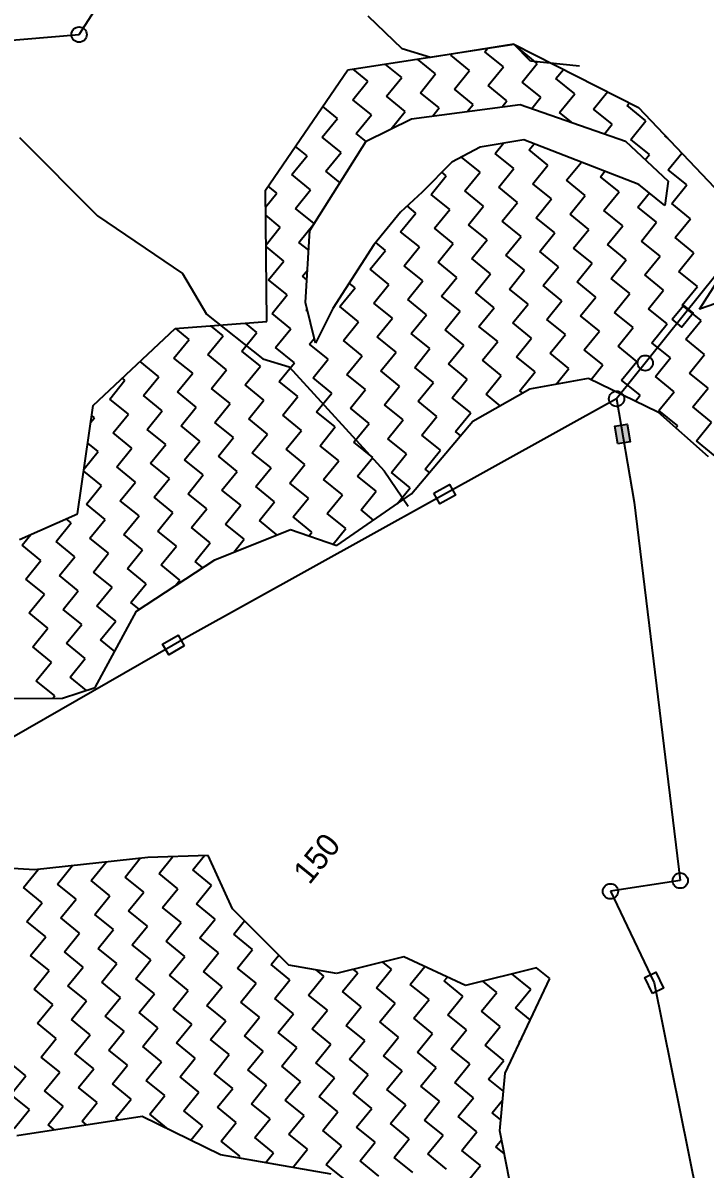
# Model space of a CAD drawing. Header units: metres. Extents: x 303647 to 308666, y 1943822 to 1947889.
# Drawn here: x 306944.5 to 307210.6, y 1947053.3 to 1947500.5 of the extents above; entities that cross this region are included whole.
import ezdxf

# ---------------------------------------------------------------- set-up
doc = ezdxf.new("R2010")
doc.units = ezdxf.units.M
for name, color, linetype in [('LINE_WATER', 4, 'Continuous'), ('POLY_HATCH', 12, 'Continuous'), ('POLY_PARCEL', 6, 'Continuous'), ('TEXT_PARCEL', 7, 'Continuous')]:
    doc.layers.add(name, color=color, linetype=linetype)
doc.styles.add('TEXT_MAP', font='')
doc.styles.get('TEXT_MAP').set_extended_font_data('Kruti Dev 050')

msp = doc.modelspace()

# ---------------------------------------------------------------- hatches: boundary and pattern name
msp.add_hatch(color=256).paths.add_polyline_path([(307180.23, 1947343.94), (307175.48, 1947343.12), (307176.66, 1947336.25), (307181.41, 1947337.06)])

# ---------------------------------------------------------------- linework, layer by layer
for points in [[(307197.82, 1947384.82), (307202.22, 1947390.23), (307205.96, 1947387.19), (307201.57, 1947381.77)], [(307176.66, 1947336.25), (307175.48, 1947343.12), (307180.23, 1947343.94), (307181.41, 1947337.06)], [(307104.81, 1947317.02), (307110.91, 1947320.41), (307113.26, 1947316.19), (307107.16, 1947312.8)], [(307007.42, 1947257.4), (307001.37, 1947253.93), (306998.97, 1947258.12), (307005.02, 1947261.59)], [(307190.11, 1947121.76), (307187.1, 1947128.06), (307191.46, 1947130.14), (307194.47, 1947123.84)]]:
    msp.add_lwpolyline(points, close=True)
for centre in [(306966.38, 1947495.91), (307187.29, 1947367.78), (307176.09, 1947353.81), (307200.94, 1947165.83), (307173.71, 1947161.65)]:
    msp.add_circle(centre, 2.99)
at = {"layer": 'LINE_WATER'}
for p, q in [((307092.49, 1947490.32), (307079.23, 1947503.11)), ((307136.08, 1947492.14), (307103.53, 1947487)), ((307142.47, 1947485.59), (307136.08, 1947492.14)), ((307103.53, 1947487), (307092.49, 1947490.32)), ((307161.58, 1947483.61), (307142.47, 1947485.59)), ((306943.1, 1947455.8), (306973.62, 1947425.16)), ((306973.62, 1947425.16), (307006.77, 1947402.76)), ((307006.77, 1947402.76), (307016.13, 1947386.82)), ((307016.13, 1947386.82), (307038.07, 1947369.46)), ((307038.07, 1947369.46), (307048.34, 1947366.31)), ((307048.34, 1947366.31), (307085.37, 1947325.65)), ((307085.37, 1947325.65), (307094.74, 1947311.96))]:
    msp.add_line(p, q, dxfattribs=at)
at = {"layer": 'POLY_HATCH'}
for p, q in [((307071.24, 1947482.16), (307136.08, 1947492.14)), ((307136.08, 1947492.14), (307184.72, 1947467.45)), ((307039.09, 1947435.15), (307071.24, 1947482.16)), ((307096.13, 1947463.11), (307138.55, 1947468.7)), ((307138.55, 1947468.7), (307179.55, 1947454.38)), ((307184.72, 1947467.45), (307216.66, 1947433.78)), ((307078.44, 1947454.29), (307096.13, 1947463.11)), ((307056.47, 1947419.45), (307078.44, 1947454.29)), ((307122.85, 1947451.95), (307111.83, 1947446.15)), ((307139.98, 1947454.9), (307122.85, 1947451.95)), ((307184.78, 1947437.49), (307139.98, 1947454.9)), ((307179.55, 1947454.38), (307196.28, 1947438.69)), ((307111.83, 1947446.15), (307100.25, 1947434.48)), ((307196.28, 1947438.69), (307194.93, 1947429.25)), ((307039.63, 1947383.97), (307039.09, 1947435.15)), ((307100.25, 1947434.48), (307091.76, 1947426.62)), ((307194.93, 1947429.25), (307184.78, 1947437.49)), ((307091.76, 1947426.62), (307081.45, 1947413.92)), ((307054.73, 1947391.37), (307056.47, 1947419.45)), ((307081.45, 1947413.92), (307065.43, 1947389)), ((307208.41, 1947388.81), (307224.43, 1947413.73)), ((307223, 1947393.82), (307208.41, 1947388.81)), ((307058.69, 1947375.51), (307054.73, 1947391.37)), ((307065.43, 1947389), (307058.69, 1947375.51)), ((306971.85, 1947351.26), (307003.87, 1947381.18)), ((307003.87, 1947381.18), (307039.63, 1947383.97)), ((307120.06, 1947345.06), (307142.31, 1947357.74)), ((307142.31, 1947357.74), (307165.15, 1947361.85)), ((307165.15, 1947361.85), (307192.22, 1947348.71)), ((306965.79, 1947308.87), (306971.85, 1947351.26)), ((307192.22, 1947348.71), (307211.86, 1947331.26)), ((307096.14, 1947316.76), (307120.06, 1947345.06)), ((307066.9, 1947296.63), (307096.14, 1947316.76)), ((306943.1, 1947298.91), (306965.79, 1947308.87)), ((307019.3, 1947291), (307048.91, 1947302.88)), ((307048.91, 1947302.88), (307066.9, 1947296.63)), ((306988.78, 1947270.92), (307019.3, 1947291)), ((306972.63, 1947241.14), (306988.78, 1947270.92)), ((306939.76, 1947236.86), (306959.97, 1947236.97)), ((306959.97, 1947236.97), (306972.63, 1947241.14)), ((306993.23, 1947174.85), (306948.95, 1947170.03)), ((307016.73, 1947175.66), (306993.23, 1947174.85)), ((307026.3, 1947154.78), (307016.73, 1947175.66)), ((306948.95, 1947170.03), (306912.87, 1947172.36)), ((307048.22, 1947132.86), (307026.3, 1947154.78)), ((307093.16, 1947136.12), (307066.8, 1947129.54)), ((307117.1, 1947124.95), (307093.16, 1947136.12)), ((307066.8, 1947129.54), (307048.22, 1947132.86)), ((307144.87, 1947131.83), (307117.1, 1947124.95)), ((307150.06, 1947127.67), (307144.87, 1947131.83)), ((307132.61, 1947090.68), (307150.06, 1947127.67)), ((307130.52, 1947068.23), (307132.61, 1947090.68)), ((306990.95, 1947073.84), (306942.03, 1947066.31)), ((307021.59, 1947058.86), (306990.95, 1947073.84)), ((307134.36, 1947049), (307130.52, 1947068.23)), ((307064.79, 1947051.25), (307021.59, 1947058.86))]:
    msp.add_line(p, q, dxfattribs=at)
at = {"layer": 'POLY_HATCH', "linetype": 'Continuous'}
for p, q in [((307111.43, 1947487.84), (307111.9, 1947488.42)), ((307118.73, 1947481.91), (307111.43, 1947487.84)), ((307124.65, 1947489.21), (307125.74, 1947490.55)), ((307131.95, 1947483.29), (307124.65, 1947489.21)), ((307137.88, 1947490.58), (307138.25, 1947491.04)), ((307145.18, 1947484.66), (307137.88, 1947490.58)), ((307092.28, 1947479.16), (307085.83, 1947484.41)), ((307105.51, 1947480.54), (307098.37, 1947486.34)), ((307126.03, 1947475.99), (307131.95, 1947483.29)), ((307139.25, 1947477.36), (307145.18, 1947484.66)), ((307079.06, 1947477.79), (307073.29, 1947482.48)), ((307086.36, 1947471.87), (307092.28, 1947479.16)), ((307099.58, 1947473.24), (307105.51, 1947480.54)), ((307112.81, 1947474.61), (307118.73, 1947481.91)), ((307152.47, 1947478.73), (307155.4, 1947482.33)), ((307159.77, 1947472.81), (307152.47, 1947478.73)), ((307073.14, 1947470.49), (307079.06, 1947477.79)), ((307120.1, 1947468.69), (307112.81, 1947474.61)), ((307133.33, 1947470.06), (307126.03, 1947475.99)), ((307146.55, 1947471.44), (307139.25, 1947477.36)), ((307080.43, 1947464.57), (307073.14, 1947470.49)), ((307093.66, 1947465.94), (307086.36, 1947471.87)), ((307106.88, 1947467.32), (307099.58, 1947473.24)), ((307131.46, 1947467.77), (307133.33, 1947470.06)), ((307143.05, 1947467.13), (307146.55, 1947471.44)), ((307153.85, 1947465.51), (307159.77, 1947472.81)), ((307167.07, 1947466.88), (307172.55, 1947473.63)), ((307067.21, 1947463.19), (307061.46, 1947467.86)), ((307088.12, 1947459.11), (307093.66, 1947465.94)), ((307104.35, 1947464.19), (307106.88, 1947467.32)), ((307117.9, 1947465.98), (307120.1, 1947468.69)), ((307158.5, 1947461.73), (307153.85, 1947465.51)), ((307174.37, 1947460.96), (307167.07, 1947466.88)), ((307180.29, 1947468.26), (307181.12, 1947469.28)), ((307187.59, 1947462.33), (307180.29, 1947468.26)), ((307061.29, 1947455.9), (307067.21, 1947463.19)), ((307074.51, 1947457.27), (307080.43, 1947464.57)), ((307171.35, 1947457.24), (307174.37, 1947460.96)), ((307181.67, 1947455.04), (307187.59, 1947462.33)), ((307078.35, 1947454.15), (307074.51, 1947457.27)), ((307194.89, 1947456.41), (307195.03, 1947456.58)), ((307196.22, 1947455.33), (307194.89, 1947456.41)), ((307055.36, 1947448.6), (307050.81, 1947452.29)), ((307068.59, 1947449.97), (307061.29, 1947455.9)), ((307128.78, 1947449.54), (307132.01, 1947453.53)), ((307142, 1947450.91), (307143.97, 1947453.35)), ((307188.96, 1947449.11), (307181.67, 1947455.04)), ((307049.44, 1947441.3), (307055.36, 1947448.6)), ((307062.66, 1947442.67), (307068.59, 1947449.97)), ((307122.85, 1947442.24), (307115.6, 1947448.13)), ((307136.07, 1947443.62), (307128.78, 1947449.54)), ((307149.3, 1947444.99), (307142, 1947450.91)), ((307187.32, 1947447.09), (307188.96, 1947449.11)), ((307196.26, 1947443.19), (307201.55, 1947449.7)), ((307068.25, 1947438.13), (307062.66, 1947442.67)), ((307130.15, 1947436.32), (307136.07, 1947443.62)), ((307143.37, 1947437.69), (307149.3, 1947444.99)), ((307156.59, 1947439.07), (307162.38, 1947446.2)), ((307169.82, 1947440.44), (307171.59, 1947442.62)), ((307203.56, 1947437.26), (307196.26, 1947443.19)), ((307056.74, 1947435.38), (307049.44, 1947441.3)), ((307103.7, 1947433.57), (307109.63, 1947440.87)), ((307109.63, 1947440.87), (307107.94, 1947442.24)), ((307116.93, 1947434.95), (307122.85, 1947442.24)), ((307163.89, 1947433.14), (307156.59, 1947439.07)), ((307177.12, 1947434.51), (307169.82, 1947440.44)), ((307039.16, 1947428.64), (307043.51, 1947434)), ((307043.51, 1947434), (307040.16, 1947436.72)), ((307050.81, 1947428.08), (307056.74, 1947435.38)), ((307124.22, 1947429.02), (307116.93, 1947434.95)), ((307137.45, 1947430.39), (307130.15, 1947436.32)), ((307150.67, 1947431.77), (307143.37, 1947437.69)), ((307171.19, 1947427.22), (307177.12, 1947434.51)), ((307184.41, 1947428.59), (307188.92, 1947434.14)), ((307197.64, 1947429.96), (307203.56, 1947437.26)), ((307111, 1947427.65), (307103.7, 1947433.57)), ((307131.52, 1947423.1), (307137.45, 1947430.39)), ((307144.75, 1947424.47), (307150.67, 1947431.77)), ((307157.97, 1947425.84), (307163.89, 1947433.14)), ((307204.93, 1947424.04), (307197.64, 1947429.96)), ((307044.89, 1947420.78), (307039.19, 1947425.4)), ((307058.11, 1947422.15), (307050.81, 1947428.08)), ((307091.85, 1947418.98), (307097.78, 1947426.27)), ((307097.78, 1947426.27), (307094.37, 1947429.04)), ((307105.08, 1947420.35), (307111, 1947427.65)), ((307118.3, 1947421.72), (307124.22, 1947429.02)), ((307165.27, 1947419.92), (307157.97, 1947425.84)), ((307178.49, 1947421.29), (307171.19, 1947427.22)), ((307191.71, 1947422.67), (307184.41, 1947428.59)), ((307039.32, 1947413.92), (307044.89, 1947420.78)), ((307052.19, 1947414.85), (307058.11, 1947422.15)), ((307112.37, 1947414.42), (307105.08, 1947420.35)), ((307125.6, 1947415.8), (307118.3, 1947421.72)), ((307138.82, 1947417.17), (307131.52, 1947423.1)), ((307152.04, 1947418.54), (307144.75, 1947424.47)), ((307172.56, 1947413.99), (307178.49, 1947421.29)), ((307185.79, 1947415.37), (307191.71, 1947422.67)), ((307199.01, 1947416.74), (307204.93, 1947424.04)), ((307099.15, 1947413.05), (307091.85, 1947418.98)), ((307119.67, 1947408.5), (307125.6, 1947415.8)), ((307132.9, 1947409.87), (307138.82, 1947417.17)), ((307146.12, 1947411.25), (307152.04, 1947418.54)), ((307159.34, 1947412.62), (307165.27, 1947419.92)), ((307206.31, 1947410.82), (307199.01, 1947416.74)), ((307046.26, 1947407.56), (307039.32, 1947413.19)), ((307056, 1947411.76), (307052.19, 1947414.85)), ((307080, 1947404.38), (307085.93, 1947411.68)), ((307085.93, 1947411.68), (307082.13, 1947414.76)), ((307093.23, 1947405.75), (307099.15, 1947413.05)), ((307106.45, 1947407.13), (307112.37, 1947414.42)), ((307153.42, 1947405.32), (307146.12, 1947411.25)), ((307166.64, 1947406.7), (307159.34, 1947412.62)), ((307179.86, 1947408.07), (307172.56, 1947413.99)), ((307193.09, 1947409.44), (307185.79, 1947415.37)), ((307040.34, 1947400.26), (307046.26, 1947407.56)), ((307113.75, 1947401.2), (307106.45, 1947407.13)), ((307126.97, 1947402.57), (307119.67, 1947408.5)), ((307140.19, 1947403.95), (307132.9, 1947409.87)), ((307173.94, 1947400.77), (307179.86, 1947408.07)), ((307187.16, 1947402.14), (307193.09, 1947409.44)), ((307200.38, 1947403.52), (307206.31, 1947410.82)), ((307053.56, 1947401.63), (307055.52, 1947404.04)), ((307087.3, 1947398.45), (307080, 1947404.38)), ((307100.53, 1947399.83), (307093.23, 1947405.75)), ((307121.05, 1947395.28), (307126.97, 1947402.57)), ((307134.27, 1947396.65), (307140.19, 1947403.95)), ((307147.49, 1947398.02), (307153.42, 1947405.32)), ((307160.72, 1947399.4), (307166.64, 1947406.7)), ((307207.68, 1947397.59), (307200.38, 1947403.52)), ((307047.63, 1947394.33), (307040.34, 1947400.26)), ((307055.28, 1947400.23), (307053.56, 1947401.63)), ((307074.08, 1947397.08), (307071.81, 1947398.92)), ((307081.38, 1947391.16), (307087.3, 1947398.45)), ((307094.6, 1947392.53), (307100.53, 1947399.83)), ((307107.82, 1947393.9), (307113.75, 1947401.2)), ((307154.79, 1947392.1), (307147.49, 1947398.02)), ((307168.01, 1947393.47), (307160.72, 1947399.4)), ((307181.24, 1947394.85), (307173.94, 1947400.77)), ((307194.46, 1947396.22), (307187.16, 1947402.14)), ((307041.71, 1947387.04), (307047.63, 1947394.33)), ((307068.16, 1947389.78), (307074.08, 1947397.08)), ((307115.12, 1947387.98), (307107.82, 1947393.9)), ((307128.34, 1947389.35), (307121.05, 1947395.28)), ((307141.57, 1947390.73), (307134.27, 1947396.65)), ((307162.09, 1947386.17), (307168.01, 1947393.47)), ((307175.31, 1947387.55), (307181.24, 1947394.85)), ((307188.53, 1947388.92), (307194.46, 1947396.22)), ((307201.76, 1947390.29), (307207.68, 1947397.59)), ((307054.93, 1947388.41), (307055.34, 1947388.91)), ((307075.45, 1947383.86), (307068.16, 1947389.78)), ((307088.68, 1947385.23), (307081.38, 1947391.16)), ((307101.9, 1947386.6), (307094.6, 1947392.53)), ((307122.42, 1947382.05), (307128.34, 1947389.35)), ((307135.64, 1947383.43), (307141.57, 1947390.73)), ((307148.87, 1947384.8), (307154.79, 1947392.1)), ((307195.83, 1947383), (307188.53, 1947388.92)), ((307209.06, 1947384.37), (307201.76, 1947390.29)), ((307049.01, 1947381.11), (307041.71, 1947387.04)), ((307055.61, 1947387.86), (307054.93, 1947388.41)), ((307082.75, 1947377.93), (307088.68, 1947385.23)), ((307095.97, 1947379.31), (307101.9, 1947386.6)), ((307109.2, 1947380.68), (307115.12, 1947387.98)), ((307156.16, 1947378.88), (307148.87, 1947384.8)), ((307169.39, 1947380.25), (307162.09, 1947386.17)), ((307182.61, 1947381.62), (307175.31, 1947387.55)), ((307009.34, 1947376.99), (307004.15, 1947381.2)), ((307022.56, 1947378.36), (307017.76, 1947382.26)), ((307035.78, 1947379.74), (307031.37, 1947383.32)), ((307043.08, 1947373.81), (307049.01, 1947381.11)), ((307062.09, 1947382.31), (307062.23, 1947382.48)), ((307062.23, 1947382.48), (307062.19, 1947382.52)), ((307069.53, 1947376.56), (307075.45, 1947383.86)), ((307116.5, 1947374.76), (307109.2, 1947380.68)), ((307129.72, 1947376.13), (307122.42, 1947382.05)), ((307142.94, 1947377.5), (307135.64, 1947383.43)), ((307163.46, 1947372.95), (307169.39, 1947380.25)), ((307176.68, 1947374.32), (307182.61, 1947381.62)), ((307189.91, 1947375.7), (307195.83, 1947383)), ((307203.13, 1947377.07), (307209.06, 1947384.37)), ((307003.41, 1947369.69), (307009.34, 1947376.99)), ((307016.64, 1947371.07), (307022.56, 1947378.36)), ((307029.86, 1947372.44), (307035.78, 1947379.74)), ((307056.31, 1947375.19), (307058.19, 1947377.51)), ((307076.83, 1947370.63), (307069.53, 1947376.56)), ((307090.05, 1947372.01), (307082.75, 1947377.93)), ((307103.27, 1947373.38), (307095.97, 1947379.31)), ((307123.79, 1947368.83), (307129.72, 1947376.13)), ((307137.02, 1947370.2), (307142.94, 1947377.5)), ((307150.24, 1947371.58), (307156.16, 1947378.88)), ((307197.21, 1947369.77), (307189.91, 1947375.7)), ((307210.43, 1947371.15), (307203.13, 1947377.07)), ((307023.94, 1947365.14), (307016.64, 1947371.07)), ((307037.16, 1947366.51), (307029.86, 1947372.44)), ((307050.38, 1947367.89), (307043.08, 1947373.81)), ((307063.6, 1947369.26), (307056.31, 1947375.19)), ((307084.12, 1947364.71), (307090.05, 1947372.01)), ((307097.35, 1947366.08), (307103.27, 1947373.38)), ((307110.57, 1947367.46), (307116.5, 1947374.76)), ((307157.54, 1947365.65), (307150.24, 1947371.58)), ((307170.76, 1947367.03), (307163.46, 1947372.95)), ((307183.98, 1947368.4), (307176.68, 1947374.32)), ((307204.5, 1947363.85), (307210.43, 1947371.15)), ((306990.19, 1947368.32), (306990.47, 1947368.66)), ((306997.49, 1947362.39), (306990.19, 1947368.32)), ((307010.71, 1947363.77), (307003.41, 1947369.69)), ((307031.23, 1947359.22), (307037.16, 1947366.51)), ((307044.46, 1947360.59), (307050.38, 1947367.89)), ((307057.68, 1947361.96), (307063.6, 1947369.26)), ((307070.9, 1947363.34), (307076.83, 1947370.63)), ((307117.87, 1947361.53), (307110.57, 1947367.46)), ((307131.09, 1947362.91), (307123.79, 1947368.83)), ((307144.31, 1947364.28), (307137.02, 1947370.2)), ((307166.16, 1947361.36), (307170.76, 1947367.03)), ((307178.06, 1947361.1), (307183.98, 1947368.4)), ((307191.28, 1947362.48), (307197.21, 1947369.77)), ((306991.56, 1947355.1), (306997.49, 1947362.39)), ((307004.79, 1947356.47), (307010.71, 1947363.77)), ((307018.01, 1947357.84), (307023.94, 1947365.14)), ((307078.2, 1947357.41), (307070.9, 1947363.34)), ((307091.42, 1947358.79), (307084.12, 1947364.71)), ((307104.65, 1947360.16), (307097.35, 1947366.08)), ((307125.17, 1947355.61), (307131.09, 1947362.91)), ((307138.39, 1947356.98), (307144.31, 1947364.28)), ((307152.62, 1947359.6), (307157.54, 1947365.65)), ((307198.58, 1947356.55), (307191.28, 1947362.48)), ((307211.8, 1947357.92), (307204.5, 1947363.85)), ((306978.34, 1947353.72), (306984.27, 1947361.02)), ((306984.27, 1947361.02), (306983.21, 1947361.88)), ((307025.31, 1947351.92), (307018.01, 1947357.84)), ((307038.53, 1947353.29), (307031.23, 1947359.22)), ((307051.75, 1947354.66), (307044.46, 1947360.59)), ((307064.98, 1947356.04), (307057.68, 1947361.96)), ((307085.5, 1947351.49), (307091.42, 1947358.79)), ((307098.72, 1947352.86), (307104.65, 1947360.16)), ((307111.94, 1947354.23), (307117.87, 1947361.53)), ((307185.36, 1947355.18), (307178.06, 1947361.1)), ((307205.88, 1947350.63), (307211.8, 1947357.92)), ((306985.64, 1947347.8), (306978.34, 1947353.72)), ((306998.86, 1947349.17), (306991.56, 1947355.1)), ((307012.09, 1947350.54), (307004.79, 1947356.47)), ((307032.61, 1947345.99), (307038.53, 1947353.29)), ((307045.83, 1947347.37), (307051.75, 1947354.66)), ((307059.05, 1947348.74), (307064.98, 1947356.04)), ((307072.28, 1947350.11), (307078.2, 1947357.41)), ((307119.24, 1947348.31), (307111.94, 1947354.23)), ((307130.7, 1947351.12), (307125.17, 1947355.61)), ((307139.46, 1947356.12), (307138.39, 1947356.98)), ((307183.53, 1947352.93), (307185.36, 1947355.18)), ((307192.65, 1947349.25), (307198.58, 1947356.55)), ((306992.94, 1947341.87), (306998.86, 1947349.17)), ((307006.16, 1947343.25), (307012.09, 1947350.54)), ((307019.38, 1947344.62), (307025.31, 1947351.92)), ((307066.35, 1947342.82), (307059.05, 1947348.74)), ((307079.57, 1947344.19), (307072.28, 1947350.11)), ((307092.8, 1947345.56), (307085.5, 1947351.49)), ((307106.02, 1947346.94), (307098.72, 1947352.86)), ((307199.95, 1947343.33), (307192.65, 1947349.25)), ((307213.18, 1947344.7), (307205.88, 1947350.63)), ((306970.89, 1947344.54), (306972.42, 1947346.42)), ((306972.42, 1947346.42), (306971.29, 1947347.34)), ((306979.72, 1947340.5), (306985.64, 1947347.8)), ((307026.68, 1947338.7), (307019.38, 1947344.62)), ((307039.91, 1947340.07), (307032.61, 1947345.99)), ((307053.13, 1947341.44), (307045.83, 1947347.37)), ((307073.65, 1947336.89), (307079.57, 1947344.19)), ((307086.87, 1947338.26), (307092.8, 1947345.56)), ((307100.09, 1947339.64), (307106.02, 1947346.94)), ((307113.32, 1947341.01), (307119.24, 1947348.31)), ((307207.25, 1947337.4), (307213.18, 1947344.7)), ((306987.01, 1947334.57), (306979.72, 1947340.5)), ((307000.24, 1947335.95), (306992.94, 1947341.87)), ((307013.46, 1947337.32), (307006.16, 1947343.25)), ((307033.98, 1947332.77), (307039.91, 1947340.07)), ((307047.2, 1947334.14), (307053.13, 1947341.44)), ((307060.43, 1947335.52), (307066.35, 1947342.82)), ((307115.29, 1947339.41), (307113.32, 1947341.01)), ((307199.25, 1947342.46), (307199.95, 1947343.33)), ((306973.79, 1947333.2), (306969.74, 1947336.49)), ((306994.31, 1947328.65), (307000.24, 1947335.95)), ((307007.53, 1947330.02), (307013.46, 1947337.32)), ((307020.76, 1947331.4), (307026.68, 1947338.7)), ((307067.72, 1947329.59), (307060.43, 1947335.52)), ((307080.95, 1947330.97), (307073.65, 1947336.89)), ((307094.17, 1947332.34), (307086.87, 1947338.26)), ((307107.39, 1947333.71), (307100.09, 1947339.64)), ((307214.55, 1947331.48), (307207.25, 1947337.4)), ((306968.3, 1947326.44), (306973.79, 1947333.2)), ((306981.09, 1947327.28), (306987.01, 1947334.57)), ((307028.06, 1947325.47), (307020.76, 1947331.4)), ((307041.28, 1947326.85), (307033.98, 1947332.77)), ((307054.5, 1947328.22), (307047.2, 1947334.14)), ((307075.02, 1947323.67), (307080.95, 1947330.97)), ((307088.25, 1947325.04), (307094.17, 1947332.34)), ((307101.47, 1947326.42), (307107.39, 1947333.71)), ((306988.39, 1947321.35), (306981.09, 1947327.28)), ((307001.61, 1947322.73), (306994.31, 1947328.65)), ((307014.83, 1947324.1), (307007.53, 1947330.02)), ((307035.35, 1947319.55), (307041.28, 1947326.85)), ((307048.58, 1947320.92), (307054.5, 1947328.22)), ((307061.8, 1947322.29), (307067.72, 1947329.59)), ((307103.15, 1947325.05), (307101.47, 1947326.42)), ((306975.16, 1947319.98), (306968.19, 1947325.64)), ((306995.69, 1947315.43), (307001.61, 1947322.73)), ((307008.91, 1947316.8), (307014.83, 1947324.1)), ((307022.13, 1947318.17), (307028.06, 1947325.47)), ((307069.1, 1947316.37), (307061.8, 1947322.29)), ((307082.32, 1947317.74), (307075.02, 1947323.67)), ((307095.54, 1947319.12), (307088.25, 1947325.04)), ((306969.24, 1947312.68), (306975.16, 1947319.98)), ((306982.46, 1947314.05), (306988.39, 1947321.35)), ((307029.43, 1947312.25), (307022.13, 1947318.17)), ((307042.65, 1947313.62), (307035.35, 1947319.55)), ((307055.88, 1947315), (307048.58, 1947320.92)), ((307076.4, 1947310.45), (307082.32, 1947317.74)), ((307090.45, 1947312.84), (307095.54, 1947319.12)), ((306989.76, 1947308.13), (306982.46, 1947314.05)), ((307002.98, 1947309.5), (306995.69, 1947315.43)), ((307016.21, 1947310.88), (307008.91, 1947316.8)), ((307036.73, 1947306.32), (307042.65, 1947313.62)), ((307049.95, 1947307.7), (307055.88, 1947315)), ((307063.17, 1947309.07), (307069.1, 1947316.37)), ((306976.54, 1947306.76), (306969.24, 1947312.68)), ((306997.06, 1947302.2), (307002.98, 1947309.5)), ((307010.28, 1947303.58), (307016.21, 1947310.88)), ((307023.5, 1947304.95), (307029.43, 1947312.25)), ((307070.47, 1947303.15), (307063.17, 1947309.07)), ((307081.25, 1947306.51), (307076.4, 1947310.45)), ((306957.39, 1947298.08), (306963.32, 1947305.38)), ((306963.32, 1947305.38), (306961.39, 1947306.94)), ((306970.61, 1947299.46), (306976.54, 1947306.76)), ((306983.84, 1947300.83), (306989.76, 1947308.13)), ((307030.8, 1947299.03), (307023.5, 1947304.95)), ((307043.6, 1947300.75), (307036.73, 1947306.32)), ((307057.25, 1947301.77), (307049.95, 1947307.7)), ((306944.17, 1947296.71), (306947.54, 1947300.86)), ((306977.91, 1947293.53), (306970.61, 1947299.46)), ((306991.13, 1947294.91), (306983.84, 1947300.83)), ((307004.36, 1947296.28), (306997.06, 1947302.2)), ((307017.58, 1947297.65), (307010.28, 1947303.58)), ((307056.11, 1947300.38), (307057.25, 1947301.77)), ((307065.56, 1947297.09), (307070.47, 1947303.15)), ((306951.47, 1947290.79), (306944.17, 1947296.71)), ((306964.69, 1947292.16), (306957.39, 1947298.08)), ((306998.43, 1947288.98), (307004.36, 1947296.28)), ((307011.66, 1947290.35), (307017.58, 1947297.65)), ((307026.7, 1947293.97), (307030.8, 1947299.03)), ((306945.54, 1947283.49), (306951.47, 1947290.79)), ((306958.76, 1947284.86), (306964.69, 1947292.16)), ((306971.99, 1947286.23), (306977.91, 1947293.53)), ((306985.21, 1947287.61), (306991.13, 1947294.91)), ((306979.28, 1947280.31), (306971.99, 1947286.23)), ((306992.51, 1947281.68), (306985.21, 1947287.61)), ((307005.73, 1947283.06), (306998.43, 1947288.98)), ((307014.64, 1947287.93), (307011.66, 1947290.35)), ((306952.84, 1947277.56), (306945.54, 1947283.49)), ((306966.06, 1947278.94), (306958.76, 1947284.86)), ((306986.58, 1947274.38), (306992.51, 1947281.68)), ((307004.02, 1947280.94), (307005.73, 1947283.06)), ((306946.91, 1947270.26), (306952.84, 1947277.56)), ((306960.14, 1947271.64), (306966.06, 1947278.94)), ((306973.36, 1947273.01), (306979.28, 1947280.31)), ((306980.66, 1947267.09), (306973.36, 1947273.01)), ((306989.92, 1947271.67), (306986.58, 1947274.38)), ((306954.21, 1947264.34), (306946.91, 1947270.26)), ((306967.44, 1947265.71), (306960.14, 1947271.64)), ((306948.29, 1947257.04), (306954.21, 1947264.34)), ((306961.51, 1947258.41), (306967.44, 1947265.71)), ((306974.73, 1947259.79), (306980.66, 1947267.09)), ((306980.3, 1947255.27), (306974.73, 1947259.79)), ((306955.59, 1947251.12), (306948.29, 1947257.04)), ((306968.81, 1947252.49), (306961.51, 1947258.41)), ((306949.66, 1947243.82), (306955.59, 1947251.12)), ((306962.88, 1947245.19), (306968.81, 1947252.49)), ((306956.96, 1947237.89), (306949.66, 1947243.82)), ((306969.25, 1947240.02), (306962.88, 1947245.19)), ((306956.19, 1947236.95), (306956.96, 1947237.89)), ((306984.35, 1947167.23), (306990.27, 1947174.53)), ((306990.27, 1947174.53), (306990.27, 1947174.53)), ((306997.57, 1947168.6), (307002.92, 1947175.19)), ((307010.79, 1947169.98), (307015.37, 1947175.62)), ((306944.68, 1947163.11), (306950.43, 1947170.19)), ((306957.9, 1947164.48), (306963.71, 1947171.64)), ((306971.13, 1947165.85), (306977, 1947173.09)), ((307018.09, 1947164.05), (307010.79, 1947169.98)), ((306978.42, 1947159.93), (306971.13, 1947165.85)), ((306991.65, 1947161.3), (306984.35, 1947167.23)), ((307004.87, 1947162.68), (306997.57, 1947168.6)), ((306951.98, 1947157.18), (306944.68, 1947163.11)), ((306965.2, 1947158.56), (306957.9, 1947164.48)), ((306985.72, 1947154.01), (306991.65, 1947161.3)), ((306998.94, 1947155.38), (307004.87, 1947162.68)), ((307012.17, 1947156.75), (307018.09, 1947164.05)), ((306946.05, 1947149.89), (306951.98, 1947157.18)), ((306959.28, 1947151.26), (306965.2, 1947158.56)), ((306972.5, 1947152.63), (306978.42, 1947159.93)), ((307019.47, 1947150.83), (307012.17, 1947156.75)), ((306979.8, 1947146.71), (306972.5, 1947152.63)), ((306993.02, 1947148.08), (306985.72, 1947154.01)), ((307006.24, 1947149.45), (306998.94, 1947155.38)), ((306953.35, 1947143.96), (306946.05, 1947149.89)), ((306966.57, 1947145.33), (306959.28, 1947151.26)), ((306987.1, 1947140.78), (306993.02, 1947148.08)), ((307000.32, 1947142.16), (307006.24, 1947149.45)), ((307013.54, 1947143.53), (307019.47, 1947150.83)), ((307026.76, 1947144.9), (307030.98, 1947150.1)), ((306947.43, 1947136.66), (306953.35, 1947143.96)), ((306960.65, 1947138.04), (306966.57, 1947145.33)), ((306973.87, 1947139.41), (306979.8, 1947146.71)), ((307020.84, 1947137.61), (307013.54, 1947143.53)), ((307034.06, 1947138.98), (307026.76, 1947144.9)), ((306981.17, 1947133.48), (306973.87, 1947139.41)), ((306994.39, 1947134.86), (306987.1, 1947140.78)), ((307007.62, 1947136.23), (307000.32, 1947142.16)), ((307028.14, 1947131.68), (307034.06, 1947138.98)), ((306954.73, 1947130.74), (306947.43, 1947136.66)), ((306967.95, 1947132.11), (306960.65, 1947138.04)), ((306988.47, 1947127.56), (306994.39, 1947134.86)), ((307001.69, 1947128.93), (307007.62, 1947136.23)), ((307014.91, 1947130.31), (307020.84, 1947137.61)), ((307041.36, 1947133.05), (307044.35, 1947136.73)), ((307088.33, 1947131.25), (307084.87, 1947134.05)), ((306948.8, 1947123.44), (306954.73, 1947130.74)), ((306962.02, 1947124.81), (306967.95, 1947132.11)), ((306975.25, 1947126.19), (306981.17, 1947133.48)), ((307022.21, 1947124.38), (307014.91, 1947130.31)), ((307035.44, 1947125.76), (307028.14, 1947131.68)), ((307048.66, 1947127.13), (307041.36, 1947133.05)), ((307061.88, 1947128.5), (307058.85, 1947130.96)), ((307069.18, 1947122.58), (307075.1, 1947129.88)), ((307075.1, 1947129.88), (307073.47, 1947131.2)), ((307082.4, 1947123.95), (307088.33, 1947131.25)), ((307095.63, 1947125.33), (307101.3, 1947132.32)), ((306982.54, 1947120.26), (306975.25, 1947126.19)), ((306995.77, 1947121.64), (306988.47, 1947127.56)), ((307008.99, 1947123.01), (307001.69, 1947128.93)), ((307029.51, 1947118.46), (307035.44, 1947125.76)), ((307042.73, 1947119.83), (307048.66, 1947127.13)), ((307055.96, 1947121.2), (307061.88, 1947128.5)), ((307102.92, 1947119.4), (307095.63, 1947125.33)), ((307108.85, 1947126.7), (307110.08, 1947128.22)), ((307116.15, 1947120.77), (307108.85, 1947126.7)), ((307129.37, 1947122.15), (307123.86, 1947126.62)), ((307135.29, 1947129.45), (307135.3, 1947129.46)), ((307142.59, 1947123.52), (307135.29, 1947129.45)), ((306956.1, 1947117.51), (306948.8, 1947123.44)), ((306969.32, 1947118.89), (306962.02, 1947124.81)), ((306989.84, 1947114.34), (306995.77, 1947121.64)), ((307003.07, 1947115.71), (307008.99, 1947123.01)), ((307016.29, 1947117.08), (307022.21, 1947124.38)), ((307063.25, 1947115.28), (307055.96, 1947121.2)), ((307076.48, 1947116.65), (307069.18, 1947122.58)), ((307089.7, 1947118.03), (307082.4, 1947123.95)), ((307110.22, 1947113.48), (307116.15, 1947120.77)), ((307123.44, 1947114.85), (307129.37, 1947122.15)), ((307136.67, 1947116.22), (307142.59, 1947123.52)), ((306950.17, 1947110.22), (306956.1, 1947117.51)), ((306963.4, 1947111.59), (306969.32, 1947118.89)), ((306976.62, 1947112.96), (306982.54, 1947120.26)), ((307023.59, 1947111.16), (307016.29, 1947117.08)), ((307036.81, 1947112.53), (307029.51, 1947118.46)), ((307050.03, 1947113.91), (307042.73, 1947119.83)), ((307070.55, 1947109.36), (307076.48, 1947116.65)), ((307083.78, 1947110.73), (307089.7, 1947118.03)), ((307097, 1947112.1), (307102.92, 1947119.4)), ((307142.45, 1947111.53), (307136.67, 1947116.22)), ((306983.92, 1947107.04), (306976.62, 1947112.96)), ((306997.14, 1947108.41), (306989.84, 1947114.34)), ((307010.36, 1947109.79), (307003.07, 1947115.71)), ((307030.88, 1947105.23), (307036.81, 1947112.53)), ((307044.11, 1947106.61), (307050.03, 1947113.91)), ((307057.33, 1947107.98), (307063.25, 1947115.28)), ((307104.3, 1947106.18), (307097, 1947112.1)), ((307117.52, 1947107.55), (307110.22, 1947113.48)), ((307130.74, 1947108.92), (307123.44, 1947114.85)), ((306957.47, 1947104.29), (306950.17, 1947110.22)), ((306970.69, 1947105.67), (306963.4, 1947111.59)), ((306991.22, 1947101.11), (306997.14, 1947108.41)), ((307004.44, 1947102.49), (307010.36, 1947109.79)), ((307017.66, 1947103.86), (307023.59, 1947111.16)), ((307064.63, 1947102.06), (307057.33, 1947107.98)), ((307077.85, 1947103.43), (307070.55, 1947109.36)), ((307091.07, 1947104.8), (307083.78, 1947110.73)), ((307111.6, 1947100.25), (307117.52, 1947107.55)), ((307124.82, 1947101.63), (307130.74, 1947108.92)), ((306951.55, 1947096.99), (306957.47, 1947104.29)), ((306964.77, 1947098.37), (306970.69, 1947105.67)), ((306977.99, 1947099.74), (306983.92, 1947107.04)), ((307024.96, 1947097.94), (307017.66, 1947103.86)), ((307038.18, 1947099.31), (307030.88, 1947105.23)), ((307051.41, 1947100.68), (307044.11, 1947106.61)), ((307071.93, 1947096.13), (307077.85, 1947103.43)), ((307085.15, 1947097.51), (307091.07, 1947104.8)), ((307098.37, 1947098.88), (307104.3, 1947106.18)), ((307138.04, 1947103), (307138.95, 1947104.12)), ((307138.32, 1947102.78), (307138.04, 1947103)), ((306972.07, 1947092.44), (306964.77, 1947098.37)), ((306985.29, 1947093.82), (306977.99, 1947099.74)), ((306998.51, 1947095.19), (306991.22, 1947101.11)), ((307011.74, 1947096.56), (307004.44, 1947102.49)), ((307032.26, 1947092.01), (307038.18, 1947099.31)), ((307045.48, 1947093.39), (307051.41, 1947100.68)), ((307058.7, 1947094.76), (307064.63, 1947102.06)), ((307105.67, 1947092.95), (307098.37, 1947098.88)), ((307118.89, 1947094.33), (307111.6, 1947100.25)), ((307132.12, 1947095.7), (307124.82, 1947101.63)), ((306945.62, 1947089.7), (306938.32, 1947095.62)), ((306958.85, 1947091.07), (306951.55, 1947096.99)), ((306979.37, 1947086.52), (306985.29, 1947093.82)), ((306992.59, 1947087.89), (306998.51, 1947095.19)), ((307005.81, 1947089.26), (307011.74, 1947096.56)), ((307019.04, 1947090.64), (307024.96, 1947097.94)), ((307066, 1947088.83), (307058.7, 1947094.76)), ((307079.22, 1947090.21), (307071.93, 1947096.13)), ((307092.45, 1947091.58), (307085.15, 1947097.51)), ((307112.97, 1947087.03), (307118.89, 1947094.33)), ((307126.19, 1947088.4), (307132.12, 1947095.7)), ((306939.7, 1947082.4), (306945.62, 1947089.7)), ((306952.92, 1947083.77), (306958.85, 1947091.07)), ((306966.14, 1947085.14), (306972.07, 1947092.44)), ((307013.11, 1947083.34), (307005.81, 1947089.26)), ((307026.33, 1947084.71), (307019.04, 1947090.64)), ((307039.56, 1947086.09), (307032.26, 1947092.01)), ((307052.78, 1947087.46), (307045.48, 1947093.39)), ((307073.3, 1947082.91), (307079.22, 1947090.21)), ((307086.52, 1947084.28), (307092.45, 1947091.58)), ((307099.75, 1947085.66), (307105.67, 1947092.95)), ((306973.44, 1947079.22), (306966.14, 1947085.14)), ((306986.66, 1947080.59), (306979.37, 1947086.52)), ((306999.89, 1947081.97), (306992.59, 1947087.89)), ((307033.63, 1947078.79), (307039.56, 1947086.09)), ((307046.85, 1947080.16), (307052.78, 1947087.46)), ((307060.08, 1947081.54), (307066, 1947088.83)), ((307107.04, 1947079.73), (307099.75, 1947085.66)), ((307120.27, 1947081.11), (307112.97, 1947087.03)), ((307131.96, 1947083.72), (307126.19, 1947088.4)), ((306947, 1947076.47), (306939.7, 1947082.4)), ((306960.22, 1947077.85), (306952.92, 1947083.77)), ((306980.74, 1947073.29), (306986.66, 1947080.59)), ((306993.96, 1947074.67), (306999.89, 1947081.97)), ((307007.19, 1947076.04), (307013.11, 1947083.34)), ((307020.41, 1947077.42), (307026.33, 1947084.71)), ((307067.38, 1947075.61), (307060.08, 1947081.54)), ((307080.6, 1947076.98), (307073.3, 1947082.91)), ((307093.82, 1947078.36), (307086.52, 1947084.28)), ((307114.34, 1947073.81), (307120.27, 1947081.11)), ((306941.07, 1947069.17), (306947, 1947076.47)), ((306954.29, 1947070.55), (306960.22, 1947077.85)), ((306967.52, 1947071.92), (306973.44, 1947079.22)), ((307014.48, 1947070.12), (307007.19, 1947076.04)), ((307027.71, 1947071.49), (307020.41, 1947077.42)), ((307040.93, 1947072.86), (307033.63, 1947078.79)), ((307054.15, 1947074.24), (307046.85, 1947080.16)), ((307074.67, 1947069.69), (307080.6, 1947076.98)), ((307087.9, 1947071.06), (307093.82, 1947078.36)), ((307101.12, 1947072.43), (307107.04, 1947079.73)), ((307127.57, 1947075.18), (307131.64, 1947080.19)), ((306969.27, 1947070.5), (306967.52, 1947071.92)), ((306981.8, 1947072.43), (306980.74, 1947073.29)), ((307001.09, 1947068.88), (306993.96, 1947074.67)), ((307021.78, 1947064.19), (307027.71, 1947071.49)), ((307035.01, 1947065.57), (307040.93, 1947072.86)), ((307048.23, 1947066.94), (307054.15, 1947074.24)), ((307061.45, 1947068.31), (307067.38, 1947075.61)), ((307108.42, 1947066.51), (307101.12, 1947072.43)), ((307121.64, 1947067.88), (307114.34, 1947073.81)), ((307130.92, 1947072.46), (307127.57, 1947075.18)), ((306956.73, 1947068.57), (306954.29, 1947070.55)), ((307009.96, 1947064.54), (307014.48, 1947070.12)), ((307055.53, 1947061.02), (307048.23, 1947066.94)), ((307068.75, 1947062.39), (307061.45, 1947068.31)), ((307081.97, 1947063.76), (307074.67, 1947069.69)), ((307095.19, 1947065.14), (307087.9, 1947071.06)), ((307115.72, 1947060.58), (307121.64, 1947067.88)), ((307029.08, 1947058.27), (307021.78, 1947064.19)), ((307042.3, 1947059.64), (307035.01, 1947065.57)), ((307076.05, 1947056.46), (307081.97, 1947063.76)), ((307089.27, 1947057.84), (307095.19, 1947065.14)), ((307102.49, 1947059.21), (307108.42, 1947066.51)), ((307128.94, 1947061.96), (307131.22, 1947064.76)), ((307028.56, 1947057.63), (307029.08, 1947058.27)), ((307039.16, 1947055.77), (307042.3, 1947059.64)), ((307049.75, 1947053.9), (307055.53, 1947061.02)), ((307062.82, 1947055.09), (307068.75, 1947062.39)), ((307109.79, 1947053.29), (307102.49, 1947059.21)), ((307123.01, 1947054.66), (307115.72, 1947060.58)), ((307132.32, 1947059.21), (307128.94, 1947061.96)), ((307070.12, 1947049.17), (307062.82, 1947055.09)), ((307083.35, 1947050.54), (307076.05, 1947056.46)), ((307096.57, 1947051.91), (307089.27, 1947057.84)), ((307117.09, 1947047.36), (307123.01, 1947054.66))]:
    msp.add_line(p, q, dxfattribs=at)
at = {"layer": 'POLY_PARCEL'}
for p, q in [((306966.38, 1947495.91), (306980.07, 1947517.13)), ((306932.81, 1947493.18), (306966.38, 1947495.91)), ((307268.53, 1947469.13), (307176.09, 1947353.81)), ((307176.09, 1947353.81), (307009.21, 1947261.21)), ((307176.09, 1947353.81), (307183.02, 1947313.45)), ((307183.02, 1947313.45), (307200.94, 1947165.83)), ((307009.21, 1947261.21), (306862.13, 1947176.81)), ((307200.94, 1947165.83), (307173.71, 1947161.65)), ((307173.71, 1947161.65), (307190.78, 1947125.95)), ((307190.78, 1947125.95), (307213.58, 1947013.21))]:
    msp.add_line(p, q, dxfattribs=at)

# ---------------------------------------------------------------- texts
at = {"layer": 'TEXT_PARCEL', "style": 'TEXT_MAP'}
msp.add_text('150', height=9.024, rotation=50.9303, dxfattribs=at).set_placement((307056.23, 1947163.9))

doc.saveas('drawing.dxf')
